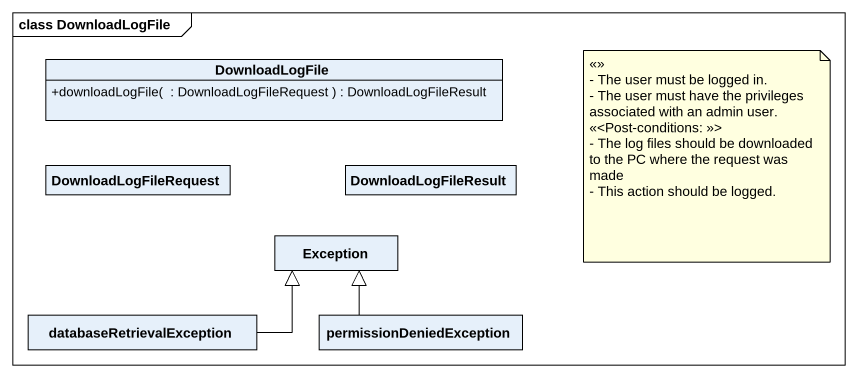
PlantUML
@startuml
mainframe class DownloadLogFile
hide circle
hide empty members
skinparam classAttributeIconSize 0
class DownloadLogFile {
  +downloadLogFile(  : DownloadLogFileRequest ) : DownloadLogFileResult
}
class DownloadLogFileRequest
class DownloadLogFileResult
class "Exception" as Exception_
class databaseRetrievalException
class permissionDeniedException
databaseRetrievalException -right-|> Exception_
permissionDeniedException -up-|> Exception_
note as N1
  <<>>
  - The user must be logged in.
  - The user must have the privileges associated with an admin user.
  <<<Post-conditions: >>>
  - The log files should be downloaded to the PC where the request was made
  - This action should be logged.
end note
@enduml
